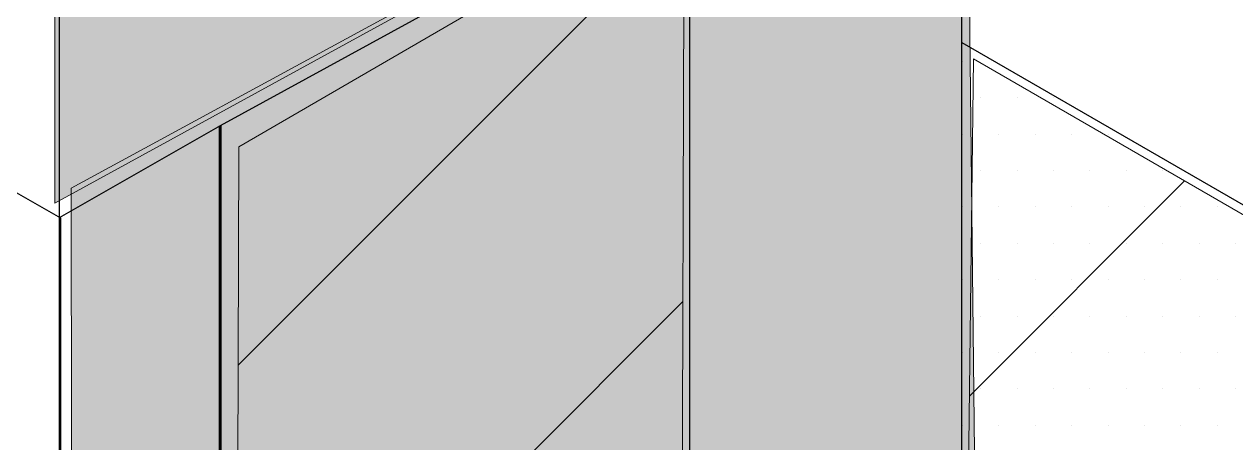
# Model space of a CAD drawing. Extents: x -1337 to 5791, y -3809 to 1769.
# Drawn here: x -455.16 to -410.2, y 1176.24 to 1191.78 of the extents above; entities that cross this region are included whole.
import ezdxf

# ---------------------------------------------------------------- set-up
doc = ezdxf.new("R2010")
doc.units = 0
doc.header["$MEASUREMENT"] = 0
for name, color, linetype, lineweight in [('.ATI-HATCH', 7, 'Continuous', 0), ('G-ANNO-TTLB', 7, 'Continuous', 0), ('Layer 12', 7, 'Continuous', 0), ('TYVEK', 7, 'Continuous', 0)]:
    doc.layers.add(name, color=color, linetype=linetype, lineweight=lineweight)
pattern_1 = [(45, (0, 0), (-7.07107, 7.07107), [])]

# ---------------------------------------------------------------- blocks, each defined once
blk = doc.blocks.new('Block_90')
at = {"layer": '.ATI-HATCH'}
blk.add_open_spline([(-371.22, 1146.894), (-371.22, 1146.894), (-371.215, 1162.731), (-371.215, 1162.731), (-371.215, 1162.731), (-402.368, 1180.704), (-402.368, 1180.704), (-402.368, 1180.704), (-420.367, 1191.095), (-420.367, 1191.095), (-420.367, 1191.095), (-420.367, 1175.247), (-420.367, 1175.247), (-420.367, 1175.247), (-371.22, 1146.894), (-371.22, 1146.894)], degree=3, knots=[0, 0, 0, 0, 1, 1, 1, 2, 2, 2, 3, 3, 3, 4, 4, 4, 5, 5, 5, 5], dxfattribs=at)
at = {"layer": '.ATI-HATCH', "color": 8, "lineweight": 0, "true_color": 0x808080}
for points in [[(-420.34, 1190.393), (-420.34, 1190.393), (-420.34, 1190.393), (-420.34, 1190.393)], [(-419.665, 1189.043), (-419.665, 1189.043), (-419.665, 1189.043), (-419.665, 1189.043)], [(-418.315, 1189.043), (-418.315, 1189.043), (-418.315, 1189.043), (-418.315, 1189.043)], [(-416.965, 1189.043), (-416.965, 1189.043), (-416.965, 1189.043), (-416.965, 1189.043)], [(-420.34, 1187.693), (-420.34, 1187.693), (-420.34, 1187.693), (-420.34, 1187.693)], [(-418.99, 1187.693), (-418.99, 1187.693), (-418.99, 1187.693), (-418.99, 1187.693)], [(-417.64, 1187.693), (-417.64, 1187.693), (-417.64, 1187.693), (-417.64, 1187.693)], [(-416.29, 1187.693), (-416.29, 1187.693), (-416.29, 1187.693), (-416.29, 1187.693)], [(-414.94, 1187.693), (-414.94, 1187.693), (-414.94, 1187.693), (-414.94, 1187.693)], [(-419.665, 1186.343), (-419.665, 1186.343), (-419.665, 1186.343), (-419.665, 1186.343)], [(-418.315, 1186.343), (-418.315, 1186.343), (-418.315, 1186.343), (-418.315, 1186.343)], [(-416.965, 1186.343), (-416.965, 1186.343), (-416.965, 1186.343), (-416.965, 1186.343)], [(-415.615, 1186.343), (-415.615, 1186.343), (-415.615, 1186.343), (-415.615, 1186.343)], [(-414.265, 1186.343), (-414.265, 1186.343), (-414.265, 1186.343), (-414.265, 1186.343)], [(-412.915, 1186.343), (-412.915, 1186.343), (-412.915, 1186.343), (-412.915, 1186.343)], [(-420.34, 1184.993), (-420.34, 1184.993), (-420.34, 1184.993), (-420.34, 1184.993)], [(-418.99, 1184.993), (-418.99, 1184.993), (-418.99, 1184.993), (-418.99, 1184.993)], [(-417.64, 1184.993), (-417.64, 1184.993), (-417.64, 1184.993), (-417.64, 1184.993)], [(-416.29, 1184.993), (-416.29, 1184.993), (-416.29, 1184.993), (-416.29, 1184.993)], [(-414.94, 1184.993), (-414.94, 1184.993), (-414.94, 1184.993), (-414.94, 1184.993)], [(-413.59, 1184.993), (-413.59, 1184.993), (-413.59, 1184.993), (-413.59, 1184.993)], [(-412.24, 1184.993), (-412.24, 1184.993), (-412.24, 1184.993), (-412.24, 1184.993)], [(-410.89, 1184.993), (-410.89, 1184.993), (-410.89, 1184.993), (-410.89, 1184.993)], [(-419.665, 1183.643), (-419.665, 1183.643), (-419.665, 1183.643), (-419.665, 1183.643)], [(-418.315, 1183.643), (-418.315, 1183.643), (-418.315, 1183.643), (-418.315, 1183.643)], [(-416.965, 1183.643), (-416.965, 1183.643), (-416.965, 1183.643), (-416.965, 1183.643)], [(-415.615, 1183.643), (-415.615, 1183.643), (-415.615, 1183.643), (-415.615, 1183.643)], [(-414.265, 1183.643), (-414.265, 1183.643), (-414.265, 1183.643), (-414.265, 1183.643)], [(-412.915, 1183.643), (-412.915, 1183.643), (-412.915, 1183.643), (-412.915, 1183.643)], [(-411.565, 1183.643), (-411.565, 1183.643), (-411.565, 1183.643), (-411.565, 1183.643)], [(-410.215, 1183.643), (-410.215, 1183.643), (-410.215, 1183.643), (-410.215, 1183.643)], [(-420.34, 1182.293), (-420.34, 1182.293), (-420.34, 1182.293), (-420.34, 1182.293)], [(-418.99, 1182.293), (-418.99, 1182.293), (-418.99, 1182.293), (-418.99, 1182.293)], [(-417.64, 1182.293), (-417.64, 1182.293), (-417.64, 1182.293), (-417.64, 1182.293)], [(-416.29, 1182.293), (-416.29, 1182.293), (-416.29, 1182.293), (-416.29, 1182.293)], [(-414.94, 1182.293), (-414.94, 1182.293), (-414.94, 1182.293), (-414.94, 1182.293)], [(-413.59, 1182.293), (-413.59, 1182.293), (-413.59, 1182.293), (-413.59, 1182.293)], [(-412.24, 1182.293), (-412.24, 1182.293), (-412.24, 1182.293), (-412.24, 1182.293)], [(-410.89, 1182.293), (-410.89, 1182.293), (-410.89, 1182.293), (-410.89, 1182.293)], [(-419.665, 1180.943), (-419.665, 1180.943), (-419.665, 1180.943), (-419.665, 1180.943)], [(-418.315, 1180.943), (-418.315, 1180.943), (-418.315, 1180.943), (-418.315, 1180.943)], [(-416.965, 1180.943), (-416.965, 1180.943), (-416.965, 1180.943), (-416.965, 1180.943)], [(-415.615, 1180.943), (-415.615, 1180.943), (-415.615, 1180.943), (-415.615, 1180.943)], [(-414.265, 1180.943), (-414.265, 1180.943), (-414.265, 1180.943), (-414.265, 1180.943)], [(-412.915, 1180.943), (-412.915, 1180.943), (-412.915, 1180.943), (-412.915, 1180.943)], [(-411.565, 1180.943), (-411.565, 1180.943), (-411.565, 1180.943), (-411.565, 1180.943)], [(-410.215, 1180.943), (-410.215, 1180.943), (-410.215, 1180.943), (-410.215, 1180.943)], [(-420.34, 1179.593), (-420.34, 1179.593), (-420.34, 1179.593), (-420.34, 1179.593)], [(-418.99, 1179.593), (-418.99, 1179.593), (-418.99, 1179.593), (-418.99, 1179.593)], [(-417.64, 1179.593), (-417.64, 1179.593), (-417.64, 1179.593), (-417.64, 1179.593)], [(-416.29, 1179.593), (-416.29, 1179.593), (-416.29, 1179.593), (-416.29, 1179.593)], [(-414.94, 1179.593), (-414.94, 1179.593), (-414.94, 1179.593), (-414.94, 1179.593)], [(-413.59, 1179.593), (-413.59, 1179.593), (-413.59, 1179.593), (-413.59, 1179.593)], [(-412.24, 1179.593), (-412.24, 1179.593), (-412.24, 1179.593), (-412.24, 1179.593)], [(-410.89, 1179.593), (-410.89, 1179.593), (-410.89, 1179.593), (-410.89, 1179.593)], [(-419.665, 1178.243), (-419.665, 1178.243), (-419.665, 1178.243), (-419.665, 1178.243)], [(-418.315, 1178.243), (-418.315, 1178.243), (-418.315, 1178.243), (-418.315, 1178.243)], [(-416.965, 1178.243), (-416.965, 1178.243), (-416.965, 1178.243), (-416.965, 1178.243)], [(-415.615, 1178.243), (-415.615, 1178.243), (-415.615, 1178.243), (-415.615, 1178.243)], [(-414.265, 1178.243), (-414.265, 1178.243), (-414.265, 1178.243), (-414.265, 1178.243)], [(-412.915, 1178.243), (-412.915, 1178.243), (-412.915, 1178.243), (-412.915, 1178.243)], [(-411.565, 1178.243), (-411.565, 1178.243), (-411.565, 1178.243), (-411.565, 1178.243)], [(-410.215, 1178.243), (-410.215, 1178.243), (-410.215, 1178.243), (-410.215, 1178.243)], [(-420.34, 1176.893), (-420.34, 1176.893), (-420.34, 1176.893), (-420.34, 1176.893)], [(-418.99, 1176.893), (-418.99, 1176.893), (-418.99, 1176.893), (-418.99, 1176.893)], [(-417.64, 1176.893), (-417.64, 1176.893), (-417.64, 1176.893), (-417.64, 1176.893)], [(-416.29, 1176.893), (-416.29, 1176.893), (-416.29, 1176.893), (-416.29, 1176.893)], [(-414.94, 1176.893), (-414.94, 1176.893), (-414.94, 1176.893), (-414.94, 1176.893)], [(-413.59, 1176.893), (-413.59, 1176.893), (-413.59, 1176.893), (-413.59, 1176.893)], [(-412.24, 1176.893), (-412.24, 1176.893), (-412.24, 1176.893), (-412.24, 1176.893)], [(-410.89, 1176.893), (-410.89, 1176.893), (-410.89, 1176.893), (-410.89, 1176.893)]]:
    blk.add_open_spline(points, degree=3, dxfattribs=at)

msp = doc.modelspace()

# ---------------------------------------------------------------- hatches: boundary and pattern name
at = {"layer": 'G-ANNO-TTLB', "true_color": 0xff00ff, "transparency": 33554687}
h = msp.add_hatch(color=6, dxfattribs=at)
edge = h.paths.add_edge_path()
edge.add_spline(control_points=[(1773.018, -796.5), (1773.018, -796.5), (-1156.5, -796.5), (-1156.5, -796.5), (-1156.5, -796.5), (-1156.5, 1660.5), (-1156.5, 1660.5), (-1156.5, 1660.5), (1773.018, 1660.5), (1773.018, 1660.5), (1773.018, 1660.5), (1773.018, -796.5), (1773.018, -796.5)], knot_values=[0, 0, 0, 0, 1, 1, 1, 2, 2, 2, 3, 3, 3, 4, 4, 4, 4], degree=3, periodic=0)
edge = h.paths.add_edge_path()
edge.add_spline(control_points=[(-1147.5, 1651.5), (-1147.5, 1651.5), (-1147.5, -787.5), (-1147.5, -787.5), (-1147.5, -787.5), (1764.018, -787.5), (1764.018, -787.5), (1764.018, -787.5), (1764.018, 1651.5), (1764.018, 1651.5), (1764.018, 1651.5), (-1147.5, 1651.5), (-1147.5, 1651.5)], knot_values=[0, 0, 0, 0, 1, 1, 1, 2, 2, 2, 3, 3, 3, 4, 4, 4, 4], degree=3, periodic=0)
edge.add_line((-1147.5, 1651.5), (-1147.5, 1651.5))
at = {"layer": 'Layer 12', "true_color": 0x808080, "transparency": 33554495}
h = msp.add_hatch(color=8, dxfattribs=at)
h.dxf.hatch_style = 2
h.paths.add_polyline_path([(-454.018, 1185.13), (-453.897, 1328.167), (-420.695, 1308.558), (-420.211, 1203.663)])
at = {"layer": 'Layer 12', "true_color": 0x808080, "transparency": 33554457}
h = msp.add_hatch(color=8, dxfattribs=at)
h.dxf.hatch_style = 2
h.paths.add_polyline_path([(-419.904, 1175.902), (-453.376, 1157.308), (-453.412, 1185.692), (-420.211, 1203.739)])
at = {"layer": 'Layer 12', "true_color": 0x000000, "transparency": 33554687}
h = msp.add_hatch(dxfattribs=at)
h.set_pattern_fill('_U', color=18, scale=10, angle=45, style=2, pattern_type=0)
h.set_pattern_definition(pattern_1)
h.paths.add_polyline_path([(-430.755, 1169.03), (-447.287, 1159.429), (-447.199, 1187.227), (-430.667, 1196.828)])
h = msp.add_hatch(dxfattribs=at)
h.set_pattern_fill('_U', color=18, scale=10, angle=45, style=2, pattern_type=0)
h.set_pattern_definition(pattern_1)
h.paths.add_polyline_path([(-371.538, 1147.411), (-420.123, 1175.165), (-419.94, 1190.485), (-371.622, 1162.564)])

# ---------------------------------------------------------------- linework, layer by layer
at = {"layer": 'G-ANNO-TTLB'}
for points in [[(1773.018, -796.5), (1773.018, -796.5), (-1156.5, -796.5), (-1156.5, -796.5), (-1156.5, -796.5), (-1156.5, 1660.5), (-1156.5, 1660.5), (-1156.5, 1660.5), (1773.018, 1660.5), (1773.018, 1660.5), (1773.018, 1660.5), (1773.018, -796.5), (1773.018, -796.5)], [(-1147.5, 1651.5), (-1147.5, 1651.5), (-1147.5, -787.5), (-1147.5, -787.5), (-1147.5, -787.5), (1764.018, -787.5), (1764.018, -787.5), (1764.018, -787.5), (1764.018, 1651.5), (1764.018, 1651.5), (1764.018, 1651.5), (-1147.5, 1651.5), (-1147.5, 1651.5)]]:
    msp.add_open_spline(points, degree=3, knots=[0, 0, 0, 0, 1, 1, 1, 2, 2, 2, 3, 3, 3, 4, 4, 4, 4], dxfattribs=at)
at = {"layer": 'Layer 12'}
for points in [[(-454.018, 1185.13), (-453.897, 1328.167), (-420.695, 1308.558), (-420.211, 1203.663)], [(-419.904, 1175.902), (-453.376, 1157.308), (-453.412, 1185.692), (-420.211, 1203.739)], [(-430.755, 1169.03), (-447.287, 1159.429), (-447.199, 1187.227), (-430.667, 1196.828)], [(-371.538, 1147.411), (-420.123, 1175.165), (-419.94, 1190.485), (-371.622, 1162.564)]]:
    msp.add_lwpolyline(points, close=True, dxfattribs=at)
at = {"layer": 'TYVEK', "color": 18, "lineweight": 25, "true_color": 0x000000}
msp.add_line((-453.853, 1156.39), (-453.853, 1327.829), dxfattribs=at)
at = {"layer": 'TYVEK', "color": 4, "lineweight": 25, "true_color": 0x00ffff}
for p, q in [((-420.367, 1175.247), (-420.367, 1203.325)), ((-430.475, 1197.673), (-430.474, 1169.612)), ((-476.247, 1197.447), (-453.815, 1184.586)), ((-430.642, 1197.453), (-447.888, 1188.003)), ((-420.367, 1191.095), (-402.368, 1180.704)), ((-447.888, 1188.003), (-453.865, 1184.586)), ((-447.885, 1188.004), (-447.885, 1158.66)), ((-453.815, 1184.586), (-453.815, 1157.308))]:
    msp.add_line(p, q, dxfattribs=at)
at = {"layer": 'TYVEK', "color": 18, "lineweight": 60, "true_color": 0x000000}
msp.add_line((-447.888, 1188.003), (-447.889, 1158.662), dxfattribs=at)

# ---------------------------------------------------------------- block references
at = {"layer": '.ATI-HATCH'}
msp.add_blockref('Block_90', (0, 0), dxfattribs=at)

doc.saveas('drawing.dxf')
